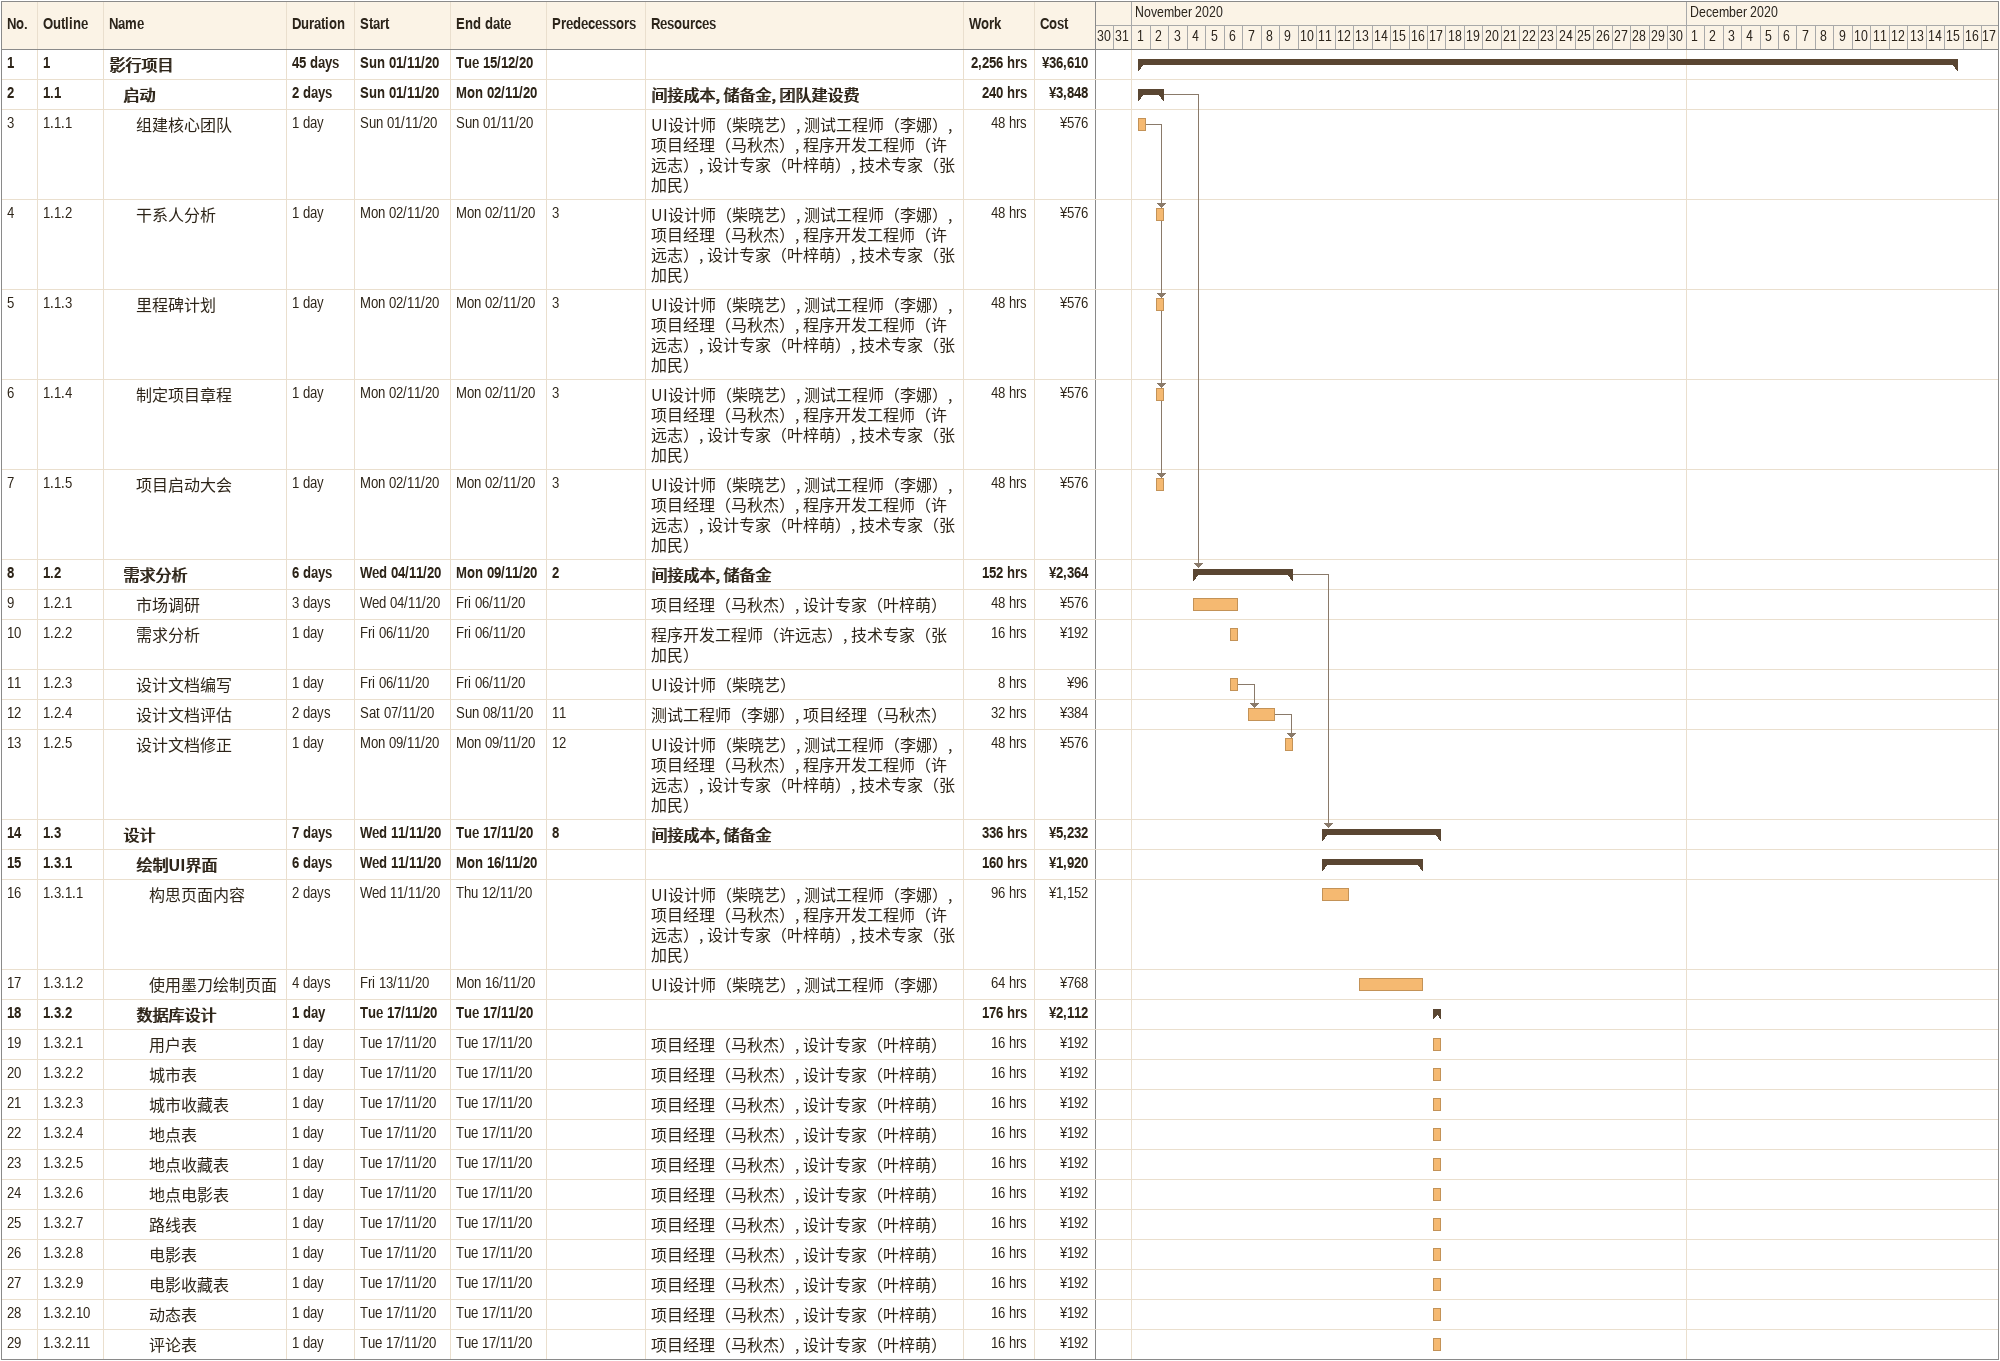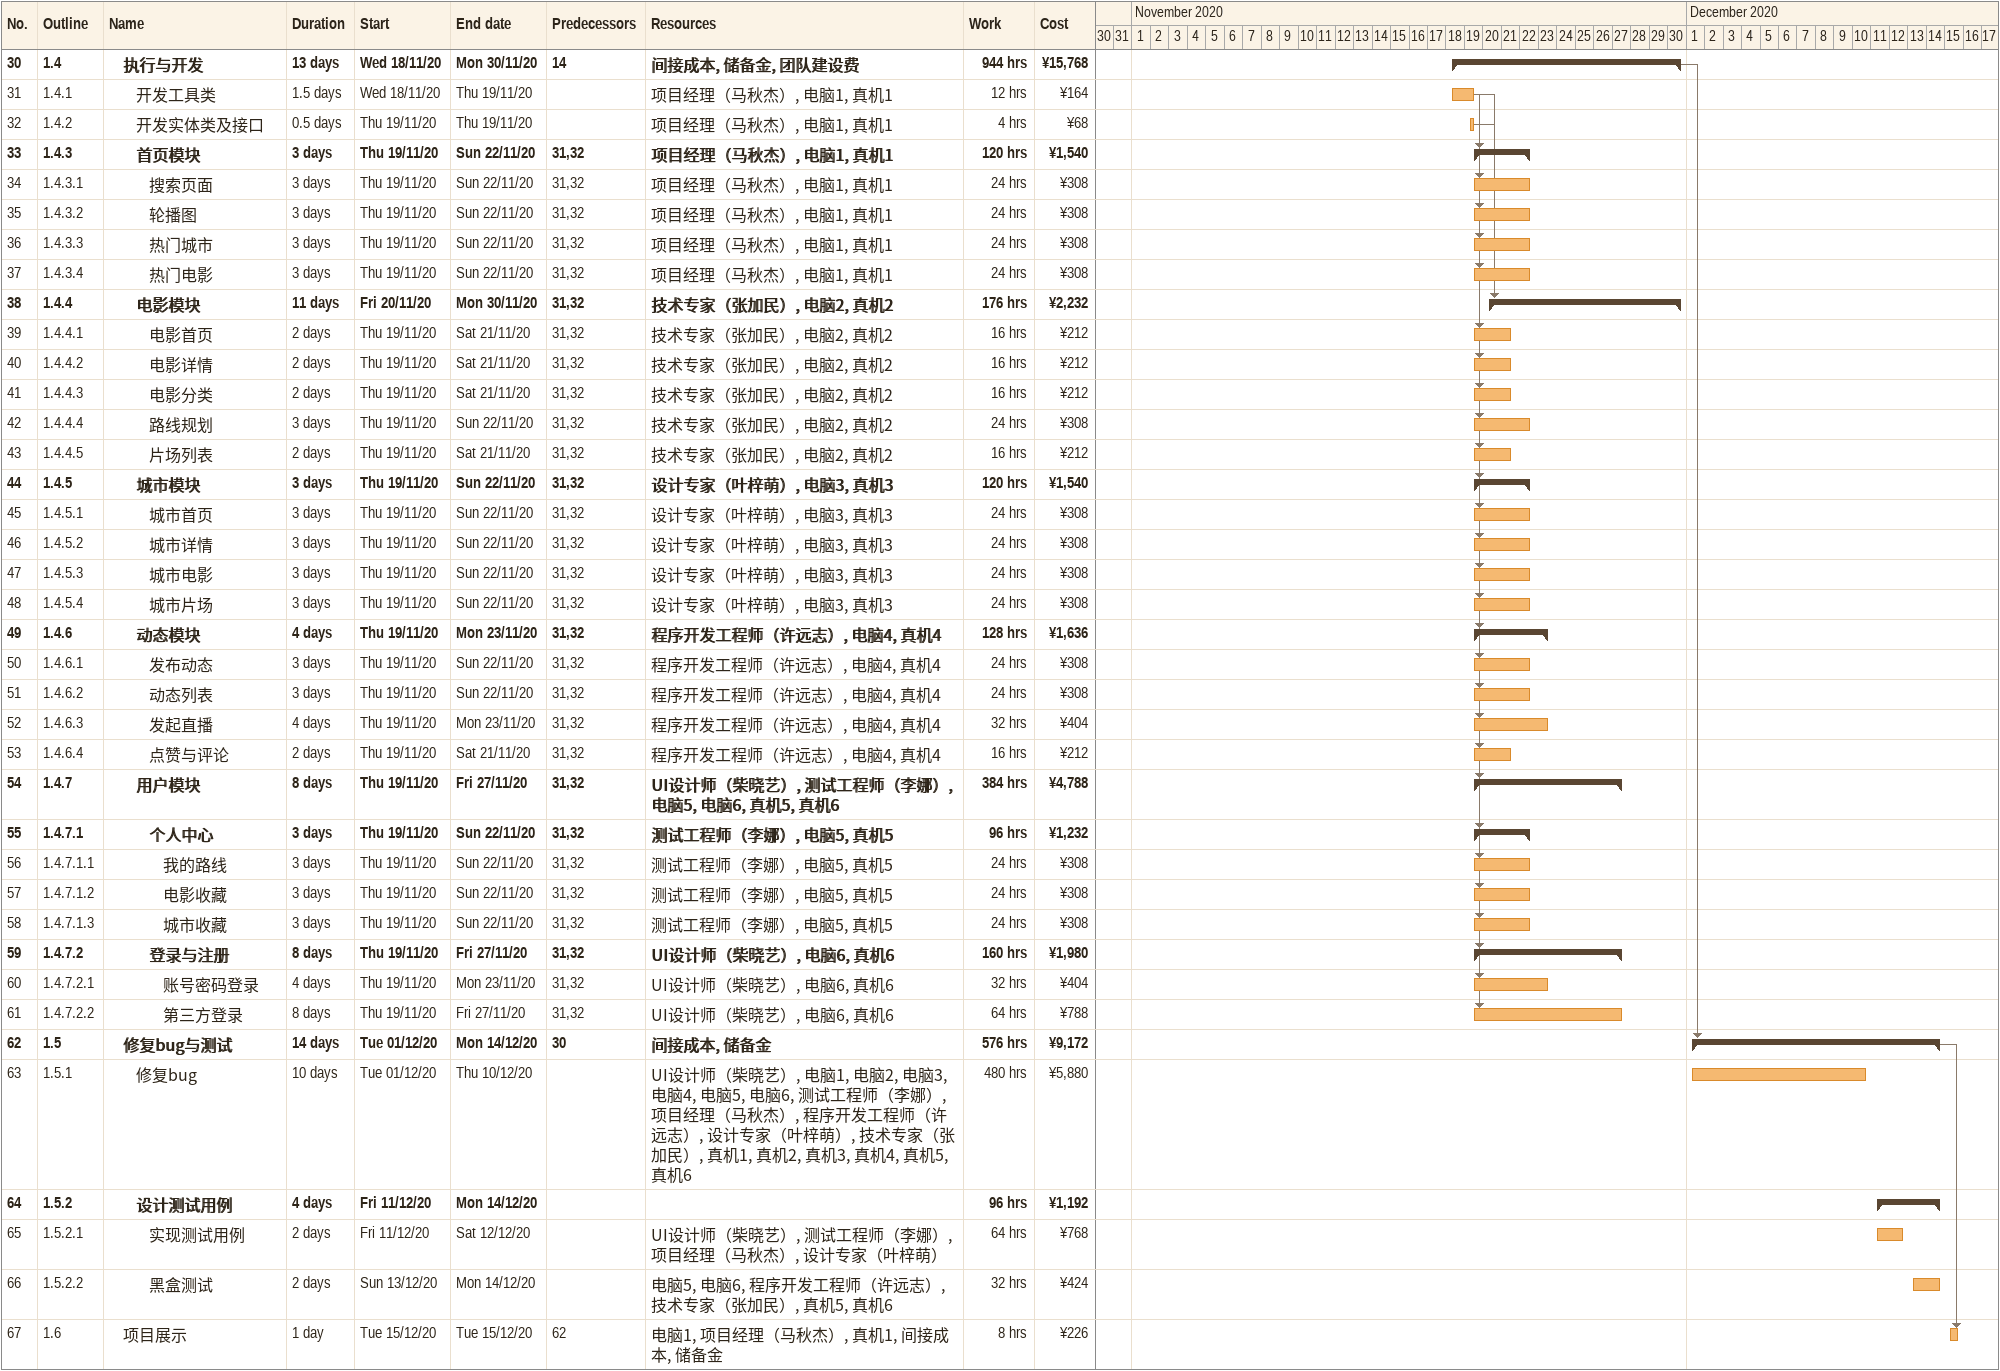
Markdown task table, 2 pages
| ID | WBS | Task | Duration | Start | Finish | Predecessors | Resources | Work (h) | Cost (¥) |
|---|---|---|---|---|---|---|---|---|---|
| 1 | 1 | **影行项目** | 45d | 2020-11-01 | 2020-12-15 |  |  | 2256 | 36610 |
| 2 | 1.1 | **启动** | 2d | 2020-11-01 | 2020-11-02 |  | 间接成本, 储备金, 团队建设费 | 240 | 3848 |
| 3 | 1.1.1 | 组建核心团队 | 1d | 2020-11-01 | 2020-11-01 |  | UI设计师（柴晓艺）, 测试工程师（李娜）, 项目经理（马秋杰）, 程序开发工程师（许远志）, 设计专家（叶梓萌）, 技术专家（张加民） | 48 | 576 |
| 4 | 1.1.2 | 干系人分析 | 1d | 2020-11-02 | 2020-11-02 | 3 | UI设计师（柴晓艺）, 测试工程师（李娜）, 项目经理（马秋杰）, 程序开发工程师（许远志）, 设计专家（叶梓萌）, 技术专家（张加民） | 48 | 576 |
| 5 | 1.1.3 | 里程碑计划 | 1d | 2020-11-02 | 2020-11-02 | 3 | UI设计师（柴晓艺）, 测试工程师（李娜）, 项目经理（马秋杰）, 程序开发工程师（许远志）, 设计专家（叶梓萌）, 技术专家（张加民） | 48 | 576 |
| 6 | 1.1.4 | 制定项目章程 | 1d | 2020-11-02 | 2020-11-02 | 3 | UI设计师（柴晓艺）, 测试工程师（李娜）, 项目经理（马秋杰）, 程序开发工程师（许远志）, 设计专家（叶梓萌）, 技术专家（张加民） | 48 | 576 |
| 7 | 1.1.5 | 项目启动大会 | 1d | 2020-11-02 | 2020-11-02 | 3 | UI设计师（柴晓艺）, 测试工程师（李娜）, 项目经理（马秋杰）, 程序开发工程师（许远志）, 设计专家（叶梓萌）, 技术专家（张加民） | 48 | 576 |
| 8 | 1.2 | **需求分析** | 6d | 2020-11-04 | 2020-11-09 | 2 | 间接成本, 储备金 | 152 | 2364 |
| 9 | 1.2.1 | 市场调研 | 3d | 2020-11-04 | 2020-11-06 |  | 项目经理（马秋杰）, 设计专家（叶梓萌） | 48 | 576 |
| 10 | 1.2.2 | 需求分析 | 1d | 2020-11-06 | 2020-11-06 |  | 程序开发工程师（许远志）, 技术专家（张加民） | 16 | 192 |
| 11 | 1.2.3 | 设计文档编写 | 1d | 2020-11-06 | 2020-11-06 |  | UI设计师（柴晓艺） | 8 | 96 |
| 12 | 1.2.4 | 设计文档评估 | 2d | 2020-11-07 | 2020-11-08 | 11 | 测试工程师（李娜）, 项目经理（马秋杰） | 32 | 384 |
| 13 | 1.2.5 | 设计文档修正 | 1d | 2020-11-09 | 2020-11-09 | 12 | UI设计师（柴晓艺）, 测试工程师（李娜）, 项目经理（马秋杰）, 程序开发工程师（许远志）, 设计专家（叶梓萌）, 技术专家（张加民） | 48 | 576 |
| 14 | 1.3 | **设计** | 7d | 2020-11-11 | 2020-11-17 | 8 | 间接成本, 储备金 | 336 | 5232 |
| 15 | 1.3.1 | **绘制UI界面** | 6d | 2020-11-11 | 2020-11-16 |  |  | 160 | 1920 |
| 16 | 1.3.1.1 | 构思页面内容 | 2d | 2020-11-11 | 2020-11-12 |  | UI设计师（柴晓艺）, 测试工程师（李娜）, 项目经理（马秋杰）, 程序开发工程师（许远志）, 设计专家（叶梓萌）, 技术专家（张加民） | 96 | 1152 |
| 17 | 1.3.1.2 | 使用墨刀绘制页面 | 4d | 2020-11-13 | 2020-11-16 |  | UI设计师（柴晓艺）, 测试工程师（李娜） | 64 | 768 |
| 18 | 1.3.2 | **数据库设计** | 1d | 2020-11-17 | 2020-11-17 |  |  | 176 | 2112 |
| 19 | 1.3.2.1 | 用户表 | 1d | 2020-11-17 | 2020-11-17 |  | 项目经理（马秋杰）, 设计专家（叶梓萌） | 16 | 192 |
| 20 | 1.3.2.2 | 城市表 | 1d | 2020-11-17 | 2020-11-17 |  | 项目经理（马秋杰）, 设计专家（叶梓萌） | 16 | 192 |
| 21 | 1.3.2.3 | 城市收藏表 | 1d | 2020-11-17 | 2020-11-17 |  | 项目经理（马秋杰）, 设计专家（叶梓萌） | 16 | 192 |
| 22 | 1.3.2.4 | 地点表 | 1d | 2020-11-17 | 2020-11-17 |  | 项目经理（马秋杰）, 设计专家（叶梓萌） | 16 | 192 |
| 23 | 1.3.2.5 | 地点收藏表 | 1d | 2020-11-17 | 2020-11-17 |  | 项目经理（马秋杰）, 设计专家（叶梓萌） | 16 | 192 |
| 24 | 1.3.2.6 | 地点电影表 | 1d | 2020-11-17 | 2020-11-17 |  | 项目经理（马秋杰）, 设计专家（叶梓萌） | 16 | 192 |
| 25 | 1.3.2.7 | 路线表 | 1d | 2020-11-17 | 2020-11-17 |  | 项目经理（马秋杰）, 设计专家（叶梓萌） | 16 | 192 |
| 26 | 1.3.2.8 | 电影表 | 1d | 2020-11-17 | 2020-11-17 |  | 项目经理（马秋杰）, 设计专家（叶梓萌） | 16 | 192 |
| 27 | 1.3.2.9 | 电影收藏表 | 1d | 2020-11-17 | 2020-11-17 |  | 项目经理（马秋杰）, 设计专家（叶梓萌） | 16 | 192 |
| 28 | 1.3.2.10 | 动态表 | 1d | 2020-11-17 | 2020-11-17 |  | 项目经理（马秋杰）, 设计专家（叶梓萌） | 16 | 192 |
| 29 | 1.3.2.11 | 评论表 | 1d | 2020-11-17 | 2020-11-17 |  | 项目经理（马秋杰）, 设计专家（叶梓萌） | 16 | 192 |
| 30 | 1.4 | **执行与开发** | 13d | 2020-11-18 | 2020-11-30 | 14 | 间接成本, 储备金, 团队建设费 | 944 | 15768 |
| 31 | 1.4.1 | 开发工具类 | 1.5d | 2020-11-18 | 2020-11-19 |  | 项目经理（马秋杰）, 电脑1, 真机1 | 12 | 164 |
| 32 | 1.4.2 | 开发实体类及接口 | 0.5d | 2020-11-19 | 2020-11-19 |  | 项目经理（马秋杰）, 电脑1, 真机1 | 4 | 68 |
| 33 | 1.4.3 | **首页模块** | 3d | 2020-11-19 | 2020-11-22 | 31, 32 | 项目经理（马秋杰）, 电脑1, 真机1 | 120 | 1540 |
| 34 | 1.4.3.1 | 搜索页面 | 3d | 2020-11-19 | 2020-11-22 | 31, 32 | 项目经理（马秋杰）, 电脑1, 真机1 | 24 | 308 |
| 35 | 1.4.3.2 | 轮播图 | 3d | 2020-11-19 | 2020-11-22 | 31, 32 | 项目经理（马秋杰）, 电脑1, 真机1 | 24 | 308 |
| 36 | 1.4.3.3 | 热门城市 | 3d | 2020-11-19 | 2020-11-22 | 31, 32 | 项目经理（马秋杰）, 电脑1, 真机1 | 24 | 308 |
| 37 | 1.4.3.4 | 热门电影 | 3d | 2020-11-19 | 2020-11-22 | 31, 32 | 项目经理（马秋杰）, 电脑1, 真机1 | 24 | 308 |
| 38 | 1.4.4 | **电影模块** | 11d | 2020-11-20 | 2020-11-30 | 31, 32 | 技术专家（张加民）, 电脑2, 真机2 | 176 | 2232 |
| 39 | 1.4.4.1 | 电影首页 | 2d | 2020-11-19 | 2020-11-21 | 31, 32 | 技术专家（张加民）, 电脑2, 真机2 | 16 | 212 |
| 40 | 1.4.4.2 | 电影详情 | 2d | 2020-11-19 | 2020-11-21 | 31, 32 | 技术专家（张加民）, 电脑2, 真机2 | 16 | 212 |
| 41 | 1.4.4.3 | 电影分类 | 2d | 2020-11-19 | 2020-11-21 | 31, 32 | 技术专家（张加民）, 电脑2, 真机2 | 16 | 212 |
| 42 | 1.4.4.4 | 路线规划 | 3d | 2020-11-19 | 2020-11-22 | 31, 32 | 技术专家（张加民）, 电脑2, 真机2 | 24 | 308 |
| 43 | 1.4.4.5 | 片场列表 | 2d | 2020-11-19 | 2020-11-21 | 31, 32 | 技术专家（张加民）, 电脑2, 真机2 | 16 | 212 |
| 44 | 1.4.5 | **城市模块** | 3d | 2020-11-19 | 2020-11-22 | 31, 32 | 设计专家（叶梓萌）, 电脑3, 真机3 | 120 | 1540 |
| 45 | 1.4.5.1 | 城市首页 | 3d | 2020-11-19 | 2020-11-22 | 31, 32 | 设计专家（叶梓萌）, 电脑3, 真机3 | 24 | 308 |
| 46 | 1.4.5.2 | 城市详情 | 3d | 2020-11-19 | 2020-11-22 | 31, 32 | 设计专家（叶梓萌）, 电脑3, 真机3 | 24 | 308 |
| 47 | 1.4.5.3 | 城市电影 | 3d | 2020-11-19 | 2020-11-22 | 31, 32 | 设计专家（叶梓萌）, 电脑3, 真机3 | 24 | 308 |
| 48 | 1.4.5.4 | 城市片场 | 3d | 2020-11-19 | 2020-11-22 | 31, 32 | 设计专家（叶梓萌）, 电脑3, 真机3 | 24 | 308 |
| 49 | 1.4.6 | **动态模块** | 4d | 2020-11-19 | 2020-11-23 | 31, 32 | 程序开发工程师（许远志）, 电脑4, 真机4 | 128 | 1636 |
| 50 | 1.4.6.1 | 发布动态 | 3d | 2020-11-19 | 2020-11-22 | 31, 32 | 程序开发工程师（许远志）, 电脑4, 真机4 | 24 | 308 |
| 51 | 1.4.6.2 | 动态列表 | 3d | 2020-11-19 | 2020-11-22 | 31, 32 | 程序开发工程师（许远志）, 电脑4, 真机4 | 24 | 308 |
| 52 | 1.4.6.3 | 发起直播 | 4d | 2020-11-19 | 2020-11-23 | 31, 32 | 程序开发工程师（许远志）, 电脑4, 真机4 | 32 | 404 |
| 53 | 1.4.6.4 | 点赞与评论 | 2d | 2020-11-19 | 2020-11-21 | 31, 32 | 程序开发工程师（许远志）, 电脑4, 真机4 | 16 | 212 |
| 54 | 1.4.7 | **用户模块** | 8d | 2020-11-19 | 2020-11-27 | 31, 32 | UI设计师（柴晓艺）, 测试工程师（李娜）, 电脑5, 电脑6, 真机5, 真机6 | 384 | 4788 |
| 55 | 1.4.7.1 | **个人中心** | 3d | 2020-11-19 | 2020-11-22 | 31, 32 | 测试工程师（李娜）, 电脑5, 真机5 | 96 | 1232 |
| 56 | 1.4.7.1.1 | 我的路线 | 3d | 2020-11-19 | 2020-11-22 | 31, 32 | 测试工程师（李娜）, 电脑5, 真机5 | 24 | 308 |
| 57 | 1.4.7.1.2 | 电影收藏 | 3d | 2020-11-19 | 2020-11-22 | 31, 32 | 测试工程师（李娜）, 电脑5, 真机5 | 24 | 308 |
| 58 | 1.4.7.1.3 | 城市收藏 | 3d | 2020-11-19 | 2020-11-22 | 31, 32 | 测试工程师（李娜）, 电脑5, 真机5 | 24 | 308 |
| 59 | 1.4.7.2 | **登录与注册** | 8d | 2020-11-19 | 2020-11-27 | 31, 32 | UI设计师（柴晓艺）, 电脑6, 真机6 | 160 | 1980 |
| 60 | 1.4.7.2.1 | 账号密码登录 | 4d | 2020-11-19 | 2020-11-23 | 31, 32 | UI设计师（柴晓艺）, 电脑6, 真机6 | 32 | 404 |
| 61 | 1.4.7.2.2 | 第三方登录 | 8d | 2020-11-19 | 2020-11-27 | 31, 32 | UI设计师（柴晓艺）, 电脑6, 真机6 | 64 | 788 |
| 62 | 1.5 | **修复bug与测试** | 14d | 2020-12-01 | 2020-12-14 | 30 | 间接成本, 储备金 | 576 | 9172 |
| 63 | 1.5.1 | 修复bug | 10d | 2020-12-01 | 2020-12-10 |  | UI设计师（柴晓艺）, 电脑1, 电脑2, 电脑3, 电脑4, 电脑5, 电脑6, 测试工程师（李娜）, 项目经理（马秋杰）, 程序开发工程师（许远志）, 设计专家（叶梓萌）, 技术专家（张加民）, 真机1, 真机2, 真机3, 真机4, 真机5, 真机6 | 480 | 5880 |
| 64 | 1.5.2 | **设计测试用例** | 4d | 2020-12-11 | 2020-12-14 |  |  | 96 | 1192 |
| 65 | 1.5.2.1 | 实现测试用例 | 2d | 2020-12-11 | 2020-12-12 |  | UI设计师（柴晓艺）, 测试工程师（李娜）, 项目经理（马秋杰）, 设计专家（叶梓萌） | 64 | 768 |
| 66 | 1.5.2.2 | 黑盒测试 | 2d | 2020-12-13 | 2020-12-14 |  | 电脑5, 电脑6, 程序开发工程师（许远志）, 技术专家（张加民）, 真机5, 真机6 | 32 | 424 |
| 67 | 1.6 | 项目展示 | 1d | 2020-12-15 | 2020-12-15 | 62 | 电脑1, 项目经理（马秋杰）, 真机1, 间接成本, 储备金 | 8 | 226 |
